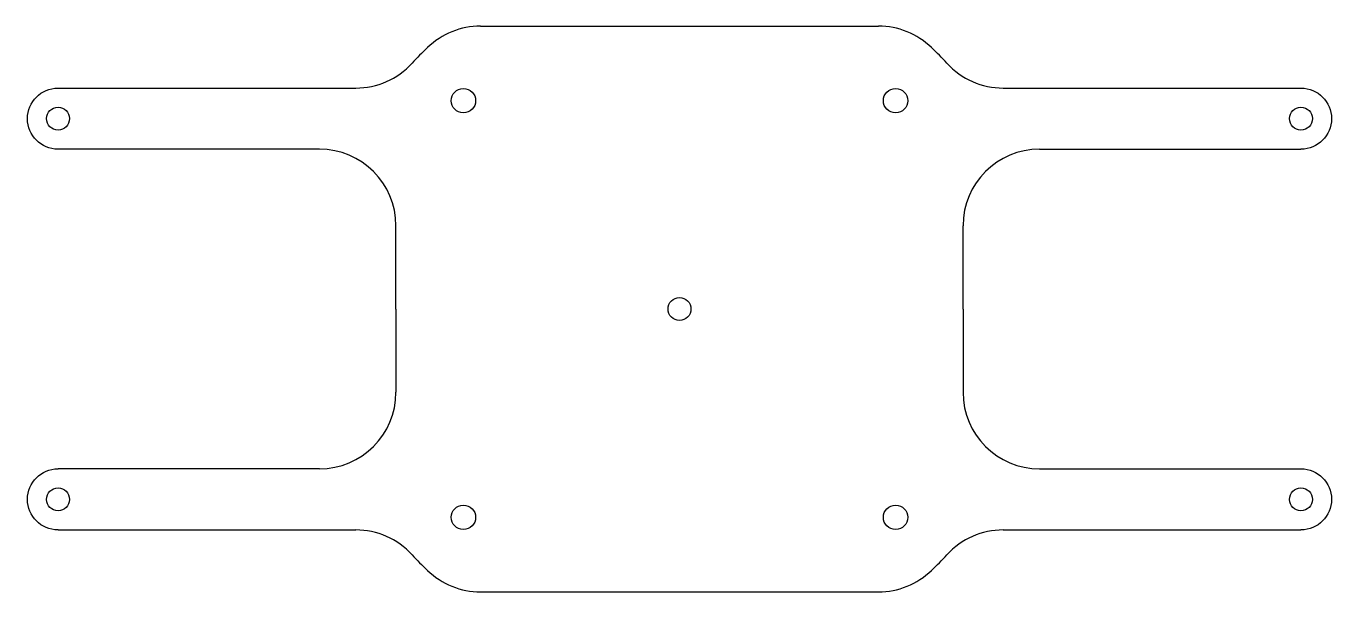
# Model space of a CAD drawing. Header units: millimetres. Extents: x -85 to 85, y -37 to 37.
import ezdxf

# ---------------------------------------------------------------- set-up
doc = ezdxf.new("R2010")
doc.units = ezdxf.units.MM
doc.layers.get('0').update_dxf_attribs({"linetype": 'CONTINUOUS'})

msp = doc.modelspace()

# ---------------------------------------------------------------- linework, layer by layer
for p, q in [((-26.02, 37), (26.02, 37)), ((-81.27, 28.9), (-42.34, 28.9)), ((42.34, 28.9), (81.27, 28.9)), ((-47.08, 20.9), (-81.27, 20.9)), ((47.08, 20.9), (81.27, 20.9)), ((-37.08, 0), (-37.08, 10.9)), ((37.08, 0), (37.08, 10.9)), ((-37.08, 0), (-37.08, -10.9)), ((37.08, 0), (37.08, -10.9)), ((-47.08, -20.9), (-81.27, -20.9)), ((47.08, -20.9), (81.27, -20.9)), ((-81.27, -28.9), (-42.34, -28.9)), ((42.34, -28.9), (81.27, -28.9)), ((-26.02, -37), (26.02, -37))]:
    msp.add_line(p, q)
for centre, radius in [((-28.26, 27.25, 0), 1.6), ((28.26, 27.25, 0), 1.6), ((28.26, 27.25, 0), 1.6), ((28.26, 27.25, 0), 1.6), ((-81.27, 24.9), 1.5), ((81.27, 24.9), 1.5), ((0, 0), 1.5), ((-81.27, -24.9), 1.5), ((81.27, -24.9), 1.5), ((-28.26, -27.25, 0), 1.6), ((-28.26, -27.25, 0), 1.6), ((28.26, -27.25, 0), 1.6), ((28.26, -27.25, 0), 1.6)]:
    msp.add_circle(centre, radius)
for centre, radius, start, end in [((-26.02, 27), 10, 90, 133.9455), ((26.02, 27), 10, 46.0545, 90), ((0, 0), 47.5, 133.9455, 137.4252), ((0, 0), 47.5, 42.5748, 46.0545), ((-42.34, 38.9), 10, 270, 317.4252), ((42.34, 38.9), 10, 222.5748, 270), ((-47.08, 10.9), 10, 0, 90), ((47.08, 10.9), 10, 90, 180), ((-47.08, -10.9), 10, 270, 360), ((47.08, -10.9), 10, 180, 270), ((-42.34, -38.9), 10, 42.5748, 90), ((42.34, -38.9), 10, 90, 137.4252), ((0, 0), 47.5, 222.5748, 226.0545), ((0, 0), 47.5, 313.9455, 317.4252), ((-26.02, -27), 10, 226.0545, 270), ((26.02, -27), 10, 270, 313.9455)]:
    msp.add_arc(centre, radius, start, end)
at = {"extrusion": (0, 0, -1)}
for centre, start, end in [((81.27, 24.9), -90, 90), ((-81.27, 24.9), 90, 270), ((81.27, -24.9), -90, 90), ((-81.27, -24.9), 90, 270)]:
    msp.add_arc(centre, 4, start, end, dxfattribs=at)

doc.saveas('drawing.dxf')
